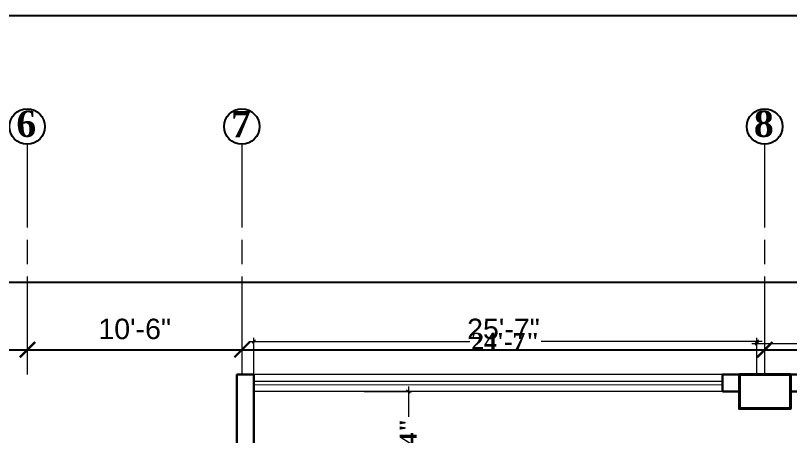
# Model space of a CAD drawing. Header units: inches. Extents: x -12 to 20935469, y -1604 to 24729220.
# Drawn here: x 20825139.4 to 20825594.4, y 24650465 to 24650712.3 of the extents above; entities that cross this region are included whole.
import ezdxf

# ---------------------------------------------------------------- set-up
doc = ezdxf.new("R2010")
doc.units = ezdxf.units.IN
doc.header["$LTSCALE"] = 0.03
doc.header["$MEASUREMENT"] = 0
doc.header["$PDMODE"] = 32
doc.header["$PDSIZE"] = 15
doc.linetypes.add('ACAD_ISO08W100', pattern=[36, 24, -3, 6, -3])
for name, color, linetype, lineweight in [('column', 1, 'Continuous', 40), ('Dim Line', 252, 'Continuous', 13), ('Grid Line', 252, 'Continuous', 18), ('Main Wall', 7, 'Continuous', 30), ('wind.', 150, 'Continuous', 20)]:
    doc.layers.add(name, color=color, linetype=linetype, lineweight=lineweight)
doc.layers.add('DIM TEXT 2025', color=7, linetype='Continuous')
doc.layers.add('TEXT', color=7, linetype='Continuous')
doc.styles.add('RomanS', font='arial.ttf', dxfattribs={"height": 12})
doc.styles.get("Standard").update_dxf_attribs({"font": 'timesbd.ttf'})
doc.dimstyles.new('Aec_Arch_I', dxfattribs={"dimscale": 96, "dimtxt": 12, "dimasz": 0.09375, "dimexe": 0.125, "dimexo": 0.125, "dimgap": 0.0625, "dimtad": 1, "dimdec": 0, "dimzin": 3, "dimdsep": 46, "dimlunit": 4, "dimtxsty": 'RomanS', "dimblk1": 'ARCHTICK', "dimblk2": 'ARCHTICK', "dimsah": 1, "dimcen": 0.09375, "dimdle": 0.125, "dimadec": 0, "dimazin": 0, "dimtfac": 0.75, "dimtdec": 0, "dimtmove": 2, "dimatfit": 3, "dimldrblk": 'ARCHTICK', "dimfxl": 1, "dimfrac": 1, "dimtolj": 1, "dimtzin": 0, "dimarcsym": 0})
doc.dimstyles.new('Standard 8', dxfattribs={"dimtxt": 7, "dimasz": 2, "dimexe": 2, "dimexo": 2, "dimgap": 2, "dimtad": 0, "dimdec": 0, "dimzin": 3, "dimdsep": 46, "dimlunit": 4, "dimtxsty": 'Standard', "dimblk": 'OBLIQUE', "dimcen": 3, "dimdle": 3, "dimclrd": 256, "dimclre": 256, "dimclrt": 256, "dimadec": 0, "dimazin": 0, "dimtfac": 1, "dimtdec": 0, "dimtix": 1, "dimtofl": 0, "dimtmove": 0, "dimatfit": 0, "dimldrblk": 'OBLIQUE', "dimfxl": 1, "dimtolj": 1, "dimtzin": 0, "dimlwd": -1, "dimlwe": -1, "dimarcsym": 0})

# ---------------------------------------------------------------- blocks, each defined once
blk = doc.blocks.new('_Oblique')
at = {"color": 0, "linetype": 'ByBlock', "lineweight": -2}
blk.add_line((-0.5, -0.5), (0.5, 0.5), dxfattribs=at)
blk = doc.blocks.new('*D135')
at = {"layer": 'Defpoints', "color": 0, "transparency": 16777216}
for p in [(20825574.68, 24650520.86), (20825279.34, 24650501.41), (20825574.68, 24650501.41)]:
    blk.add_point(p, dxfattribs=at)
at = {"layer": 'DIM TEXT 2025', "lineweight": 0, "transparency": 16777216}
for p, q in [((20825276.34, 24650520.86), (20825406.13, 24650520.86)), ((20825279.34, 24650501.41), (20825279.34, 24650522.86)), ((20825577.68, 24650520.86), (20825447.89, 24650520.86)), ((20825574.68, 24650501.41), (20825574.68, 24650522.86))]:
    blk.add_line(p, q, dxfattribs=at)
at = {"layer": 'DIM TEXT 2025', "lineweight": 0, "transparency": 16777216, "xscale": 2, "yscale": 2, "zscale": 2, "rotation": 180}
blk.add_blockref('_Oblique', (20825279.34, 24650520.86), dxfattribs=at)
at = {"layer": 'DIM TEXT 2025', "lineweight": 0, "transparency": 16777216, "xscale": 2, "yscale": 2, "zscale": 2}
blk.add_blockref('_Oblique', (20825574.68, 24650520.86), dxfattribs=at)
at = {"layer": 'DIM TEXT 2025', "lineweight": 0, "transparency": 16777216, "insert": (20825427.01, 24650520.86), "char_height": 10, "attachment_point": 5}
blk.add_mtext('\\A1;24\'-7"', dxfattribs=at)
blk = doc.blocks.new('*D136')
at = {"layer": 'Defpoints', "color": 0, "transparency": 16777216}
for p in [(20825869.35, 24650519.62), (20825574.68, 24650501.41), (20825869.35, 24650501.4)]:
    blk.add_point(p, dxfattribs=at)
at = {"layer": 'DIM TEXT 2025', "lineweight": 0, "transparency": 16777216}
for p, q in [((20825571.68, 24650519.62), (20825701.13, 24650519.62)), ((20825574.68, 24650501.41), (20825574.68, 24650521.62)), ((20825872.35, 24650519.62), (20825742.9, 24650519.62)), ((20825869.35, 24650501.4), (20825869.35, 24650521.62))]:
    blk.add_line(p, q, dxfattribs=at)
at = {"layer": 'DIM TEXT 2025', "lineweight": 0, "transparency": 16777216, "xscale": 2, "yscale": 2, "zscale": 2, "rotation": 180}
blk.add_blockref('_Oblique', (20825574.68, 24650519.62), dxfattribs=at)
at = {"layer": 'DIM TEXT 2025', "lineweight": 0, "transparency": 16777216, "xscale": 2, "yscale": 2, "zscale": 2}
blk.add_blockref('_Oblique', (20825869.35, 24650519.62), dxfattribs=at)
at = {"layer": 'DIM TEXT 2025', "lineweight": 0, "transparency": 16777216, "insert": (20825722.02, 24650519.62), "char_height": 10, "attachment_point": 5}
blk.add_mtext('\\A1;24\'-7"', dxfattribs=at)
blk = doc.blocks.new('*D209')
at = {"layer": 'Defpoints', "color": 0, "transparency": 16777216}
for p in [(20825344.02, 24650491.4), (20825370, 24650491.4), (20825351.53, 24650427.37)]:
    blk.add_point(p, dxfattribs=at)
at = {"layer": 'DIM TEXT 2025', "lineweight": 0, "transparency": 16777216}
for p, q in [((20825370, 24650494.4), (20825370, 24650476.5)), ((20825344.02, 24650491.4), (20825372, 24650491.4)), ((20825370, 24650424.37), (20825370, 24650442.27)), ((20825351.53, 24650427.37), (20825372, 24650427.37))]:
    blk.add_line(p, q, dxfattribs=at)
at = {"layer": 'DIM TEXT 2025', "lineweight": 0, "transparency": 16777216, "xscale": 2, "yscale": 2, "zscale": 2}
for p, rotation in [((20825370, 24650491.4), 90), ((20825370, 24650427.37), 270)]:
    blk.add_blockref('_Oblique', p, dxfattribs=dict(at, rotation=rotation))
at = {"layer": 'DIM TEXT 2025', "lineweight": 0, "transparency": 16777216, "insert": (20825370, 24650459.38), "char_height": 10, "attachment_point": 5, "rotation": 90}
blk.add_mtext('\\A1;5\'-4"', dxfattribs=at)
blk = doc.blocks.new('_ArchTick')
at = {"color": 0, "linetype": 'ByBlock', "lineweight": 35, "const_width": 0.15}
blk.add_lwpolyline([(-0.5, -0.5), (0.5, 0.5)], dxfattribs=at)
blk = doc.blocks.new('*D340')
at = {"layer": 'Defpoints', "color": 0, "transparency": 16777216}
for p in [(20821040.22, 24639400.93), (20821236.75, 24639400.93), (20821236.75, 24639400.93)]:
    blk.add_point(p, dxfattribs=at)
at = {"layer": 'Dim Line', "color": 0, "lineweight": -2, "transparency": 16777216}
for p, q in [((20821028.22, 24639400.93), (20821248.75, 24639400.93)), ((20821040.22, 24639388.93), (20821040.22, 24639388.93)), ((20821236.75, 24639388.93), (20821236.75, 24639388.93))]:
    blk.add_line(p, q, dxfattribs=at)
at = {"layer": 'Dim Line', "color": 0, "lineweight": -2, "transparency": 16777216, "xscale": 9, "yscale": 9, "zscale": 9, "rotation": 180}
blk.add_blockref('_ArchTick', (20821040.22, 24639400.93), dxfattribs=at)
at = {"layer": 'Dim Line', "color": 0, "lineweight": -2, "transparency": 16777216, "xscale": 9, "yscale": 9, "zscale": 9}
blk.add_blockref('_ArchTick', (20821236.75, 24639400.93), dxfattribs=at)
at = {"layer": 'Dim Line', "color": 0, "transparency": 16777216, "insert": (20821138.48, 24639413.05), "char_height": 12, "attachment_point": 5, "style": 'RomanS'}
blk.add_mtext('\\A1;16\'-5"', dxfattribs=at)
blk = doc.blocks.new('*D341')
at = {"layer": 'Defpoints', "color": 0, "transparency": 16777216}
for p in [(20821236.75, 24639400.93), (20821362.75, 24639400.93), (20821362.75, 24639400.93)]:
    blk.add_point(p, dxfattribs=at)
at = {"layer": 'Dim Line', "color": 0, "lineweight": -2, "transparency": 16777216}
for p, q in [((20821224.75, 24639400.93), (20821374.75, 24639400.93)), ((20821236.75, 24639388.93), (20821236.75, 24639388.93)), ((20821362.75, 24639388.93), (20821362.75, 24639388.93))]:
    blk.add_line(p, q, dxfattribs=at)
at = {"layer": 'Dim Line', "color": 0, "lineweight": -2, "transparency": 16777216, "xscale": 9, "yscale": 9, "zscale": 9, "rotation": 180}
blk.add_blockref('_ArchTick', (20821236.75, 24639400.93), dxfattribs=at)
at = {"layer": 'Dim Line', "color": 0, "lineweight": -2, "transparency": 16777216, "xscale": 9, "yscale": 9, "zscale": 9}
blk.add_blockref('_ArchTick', (20821362.75, 24639400.93), dxfattribs=at)
at = {"layer": 'Dim Line', "color": 0, "transparency": 16777216, "insert": (20821299.75, 24639413.05), "char_height": 12, "attachment_point": 5, "style": 'RomanS'}
blk.add_mtext('\\A1;10\'-6"', dxfattribs=at)
blk = doc.blocks.new('*D342')
at = {"layer": 'Defpoints', "color": 0, "transparency": 16777216}
for p in [(20821362.75, 24639400.93), (20821669.75, 24639400.93), (20821669.75, 24639400.93)]:
    blk.add_point(p, dxfattribs=at)
at = {"layer": 'Dim Line', "color": 0, "lineweight": -2, "transparency": 16777216}
for p, q in [((20821350.75, 24639400.93), (20821681.75, 24639400.93)), ((20821362.75, 24639388.93), (20821362.75, 24639388.93)), ((20821669.75, 24639388.93), (20821669.75, 24639388.93))]:
    blk.add_line(p, q, dxfattribs=at)
at = {"layer": 'Dim Line', "color": 0, "lineweight": -2, "transparency": 16777216, "xscale": 9, "yscale": 9, "zscale": 9, "rotation": 180}
blk.add_blockref('_ArchTick', (20821362.75, 24639400.93), dxfattribs=at)
at = {"layer": 'Dim Line', "color": 0, "lineweight": -2, "transparency": 16777216, "xscale": 9, "yscale": 9, "zscale": 9}
blk.add_blockref('_ArchTick', (20821669.75, 24639400.93), dxfattribs=at)
at = {"layer": 'Dim Line', "color": 0, "transparency": 16777216, "insert": (20821516.25, 24639413.05), "char_height": 12, "attachment_point": 5, "style": 'RomanS'}
blk.add_mtext('\\A1;25\'-7"', dxfattribs=at)
blk = doc.blocks.new('*D343')
at = {"layer": 'Defpoints', "color": 0, "transparency": 16777216}
for p in [(20821669.75, 24639400.93), (20821969.75, 24639400.93), (20821969.75, 24639400.93)]:
    blk.add_point(p, dxfattribs=at)
at = {"layer": 'Dim Line', "color": 0, "lineweight": -2, "transparency": 16777216}
blk.add_line((20821657.75, 24639400.93), (20821981.75, 24639400.93), dxfattribs=at)
at = {"layer": 'Dim Line', "color": 0, "lineweight": -2, "transparency": 16777216, "xscale": 9, "yscale": 9, "zscale": 9, "rotation": 180}
blk.add_blockref('_ArchTick', (20821669.75, 24639400.93), dxfattribs=at)
at = {"layer": 'Dim Line', "color": 0, "lineweight": -2, "transparency": 16777216, "xscale": 9, "yscale": 9, "zscale": 9}
blk.add_blockref('_ArchTick', (20821969.75, 24639400.93), dxfattribs=at)
at = {"layer": 'Dim Line', "color": 0, "transparency": 16777216, "insert": (20821819.75, 24639413.05), "char_height": 12, "attachment_point": 5, "style": 'RomanS'}
blk.add_mtext('\\A1;25\'-0"', dxfattribs=at)
blk = doc.blocks.new('*D329')
at = {"layer": 'Defpoints', "color": 0, "transparency": 16777216}
for p in [(20822147.72, 24639440.57), (20820144.28, 24639433.51), (20822147.72, 24639433.51)]:
    blk.add_point(p, dxfattribs=at)
at = {"layer": 'Dim Line', "color": 0, "lineweight": -2, "transparency": 16777216}
for p, q in [((20820144.28, 24639445.51), (20820144.28, 24639452.57)), ((20822147.72, 24639445.51), (20822147.72, 24639452.57)), ((20820132.28, 24639440.57), (20822159.72, 24639440.57))]:
    blk.add_line(p, q, dxfattribs=at)
at = {"layer": 'Dim Line', "color": 0, "lineweight": -2, "transparency": 16777216, "xscale": 9, "yscale": 9, "zscale": 9, "rotation": 180}
blk.add_blockref('_ArchTick', (20820144.28, 24639440.57), dxfattribs=at)
at = {"layer": 'Dim Line', "color": 0, "lineweight": -2, "transparency": 16777216, "xscale": 9, "yscale": 9, "zscale": 9}
blk.add_blockref('_ArchTick', (20822147.72, 24639440.57), dxfattribs=at)
at = {"layer": 'Dim Line', "color": 0, "transparency": 16777216, "insert": (20821146, 24639452.7), "char_height": 12, "attachment_point": 5, "style": 'RomanS'}
blk.add_mtext('\\A1;166\'-11"', dxfattribs=at)
blk = doc.blocks.new('GRID')
at = {"layer": 'Grid Line', "color": 252, "linetype": 'ACAD_ISO08W100', "lineweight": 9, "ltscale": 80, "true_color": 0x939598}
for p, q in [((20821236.75, 24639386.33), (20821236.75, 24639521.54)), ((20821362.75, 24639386.33), (20821362.75, 24639521.55)), ((20821669.75, 24639386.33), (20821669.75, 24639521.55))]:
    blk.add_line(p, q, dxfattribs=at)
at = {"layer": 'TEXT'}
for centre in [(20821236.61, 24639531.96), (20821362.61, 24639531.97), (20821669.61, 24639531.97)]:
    blk.add_circle(centre, 10.42, dxfattribs=at)
at = {"layer": 'TEXT', "char_height": 15.435, "width": 227.4581, "attachment_point": 8, "rotation": 0}
for s, insert in [('\\A1;6', (20821236.09, 24639525.66)), ('\\A1;7', (20821362.1, 24639525.67)), ('\\A1;8', (20821669.09, 24639525.67))]:
    blk.add_mtext(s, dxfattribs=dict(at, insert=insert))
at = {"layer": 'Dim Line'}
for base, p1, p2, picture, middle in [((20822147.72, 24639440.57), (20820144.28, 24639433.51), (20822147.72, 24639433.51), '*D329', (20821146, 24639452.7)), ((20821236.75, 24639400.93), (20821040.22, 24639400.93), (20821236.75, 24639400.93), '*D340', (20821138.48, 24639413.05)), ((20821362.75, 24639400.93), (20821236.75, 24639400.93), (20821362.75, 24639400.93), '*D341', (20821299.75, 24639413.05)), ((20821669.75, 24639400.93), (20821362.75, 24639400.93), (20821669.75, 24639400.93), '*D342', (20821516.25, 24639413.05)), ((20821969.75, 24639400.93), (20821669.75, 24639400.93), (20821969.75, 24639400.93), '*D343', (20821819.75, 24639413.05))]:
    dim = blk.add_linear_dim(base=base, p1=p1, p2=p2, dimstyle='Aec_Arch_I', dxfattribs=at)
    dim.commit()
    dim.dimension.update_dxf_attribs({"geometry": picture, "text_midpoint": middle})

msp = doc.modelspace()

# ---------------------------------------------------------------- linework, layer by layer
at = {"layer": 'column', "lineweight": 40, "ltscale": 20}
msp.add_lwpolyline([(20825564.37, 24650501.41), (20825564.37, 24650481.41), (20825594.37, 24650481.41), (20825594.37, 24650501.41)], close=True, dxfattribs=at)
at = {"layer": 'Defpoints'}
msp.add_lwpolyline([(20823799.34, 24650712.28), (20826238.21, 24650712.28), (20826238.21, 24649253.75), (20823799.34, 24649253.75)], close=True, dxfattribs=at)
at = {"layer": 'Main Wall', "lineweight": 30}
for p, q in [((20825279.37, 24650139.57), (20825279.37, 24650501.41)), ((20825564.35, 24650501.41), (20825554.35, 24650501.41)), ((20825554.35, 24650501.41), (20825554.35, 24650491.41)), ((20825554.35, 24650491.41), (20825564.35, 24650491.41))]:
    msp.add_line(p, q, dxfattribs=at)
for points in [[(20825269.37, 24650436.58), (20825269.37, 24650501.41), (20825279.37, 24650501.41)], [(20825594.35, 24650501.41), (20825604.35, 24650501.41), (20825604.35, 24650491.42), (20825594.35, 24650491.41)]]:
    msp.add_lwpolyline(points, dxfattribs=at)
at = {"layer": 'wind.', "lineweight": 5}
for p, q in [((20825554.35, 24650501.41), (20825279.35, 24650501.41)), ((20825554.35, 24650491.41), (20825279.35, 24650491.41))]:
    msp.add_line(p, q, dxfattribs=at)
at = {"layer": 'wind.'}
for p, q in [((20825279.35, 24650497.42), (20825554.35, 24650497.51)), ((20825279.35, 24650495.42), (20825554.35, 24650495.51))]:
    msp.add_line(p, q, dxfattribs=at)

# ---------------------------------------------------------------- block references
msp.add_blockref('GRID', (3909.6, 11115.07))

# ---------------------------------------------------------------- dimensions: what is measured, and where the dimension line sits
at = {"layer": 'DIM TEXT 2025', "lineweight": 0}
for base, p1, p2, picture, middle in [((20825574.68, 24650520.86), (20825279.34, 24650501.41), (20825574.68, 24650501.41), '*D135', (20825427.01, 24650520.86)), ((20825869.35, 24650519.62), (20825574.68, 24650501.41), (20825869.35, 24650501.4), '*D136', (20825722.02, 24650519.62))]:
    dim = msp.add_linear_dim(base=base, p1=p1, p2=p2, dimstyle='Standard 8', override={"dimtxt": 10, "dimexo": 0, "dimlwd": 0, "dimlwe": 0}, dxfattribs=at)
    dim.commit()
    dim.dimension.update_dxf_attribs({"geometry": picture, "text_midpoint": middle})
dim = msp.add_linear_dim(base=(20825370, 24650491.4), p1=(20825351.53, 24650427.37), p2=(20825344.02, 24650491.4), angle=90, dimstyle='Standard 8', override={"dimtxt": 10, "dimexo": 0, "dimlwd": 0, "dimlwe": 0}, dxfattribs=at)
dim.commit()
dim.dimension.update_dxf_attribs({"geometry": '*D209', "text_midpoint": (20825370, 24650459.38)})

doc.saveas('drawing.dxf')
